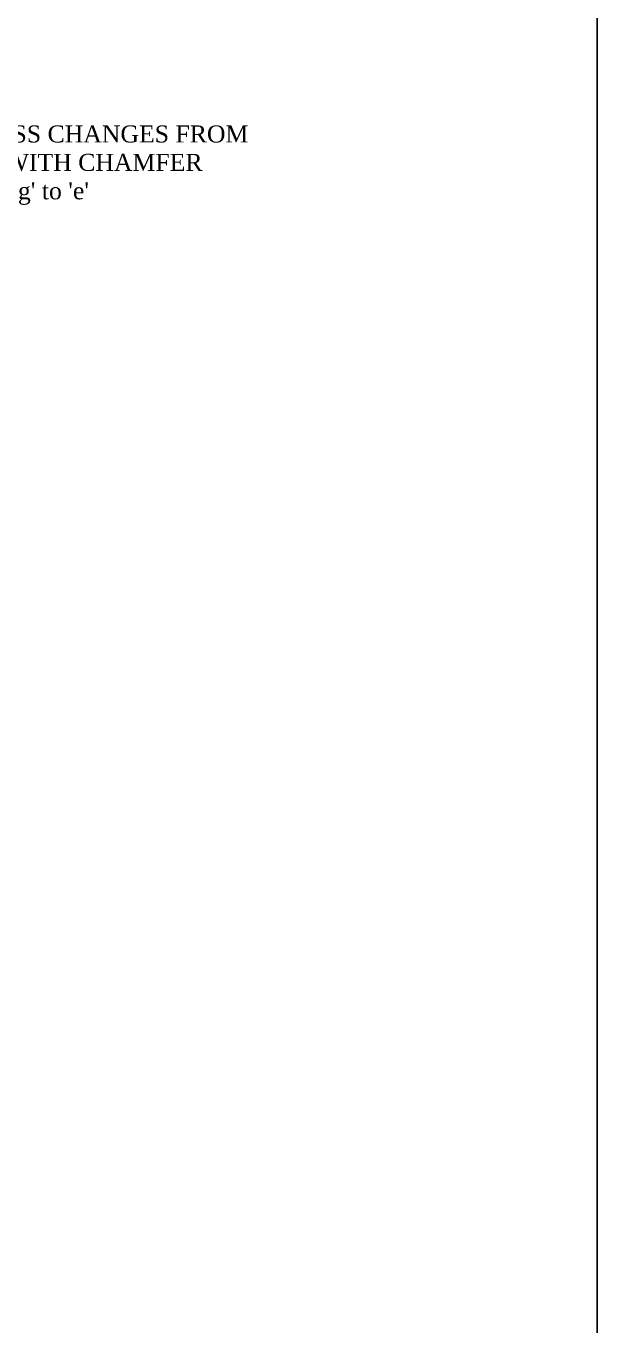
# Model space of a CAD drawing. Header units: millimetres. Extents: x -3508 to 12243, y -3609 to 4092.
# Drawn here: x 7767.8 to 7977.4, y -308.1 to 168.7 of the extents above; entities that cross this region are included whole.
import ezdxf

# ---------------------------------------------------------------- set-up
doc = ezdxf.new("R2010")
doc.units = ezdxf.units.MM
doc.header["$LTSCALE"] = 0.3
doc.styles.add('ROMANTIC', font='romantic.ttf')
doc.styles.add('rs', font='romans.shx')
doc.dimstyles.new('sarab', dxfattribs={"dimscale": 3, "dimtxt": 2.5, "dimasz": 2.3, "dimexe": 1, "dimexo": 1, "dimtad": 1, "dimdec": 3, "dimdsep": 46, "dimtxsty": 'rs', "dimcen": 0, "dimclrd": 1, "dimclre": 1, "dimclrt": 7, "dimadec": 3, "dimazin": 2, "dimtfac": 1, "dimtdec": 3, "dimtmove": 0, "dimatfit": 3, "dimfxl": 0, "dimarcsym": 0})

msp = doc.modelspace()

# ---------------------------------------------------------------- linework, layer by layer
msp.add_line((7977.3716, -653.5235), (7977.3716, 1091.7581))

# ---------------------------------------------------------------- texts
at = {"color": 7, "insert": (7721.4625, 132.2337), "char_height": 6.25, "attachment_point": 1, "style": 'ROMANTIC'}
msp.add_mtext("THICKNESS CHANGES FROM\\P25 TO 15 WITH CHAMFER\\PFROM Pt. 'g' to 'e'", dxfattribs=at)

# ---------------------------------------------------------------- leaders
at = {"annotation_type": 0, "has_hookline": 1, "hookline_direction": 0, "text_width": 125.0185}
msp.add_leader([(7694.6776, 104.9571), (7714.1868, 129.1087), (7719.9, 129.1087)], dimstyle='sarab', override={"dimscale": 2.5, "dimgap": 0.625, "dimtad": 0, "dimdec": 2, "dimadec": 2, "dimtdec": 2}, dxfattribs=at)

doc.saveas('drawing.dxf')
